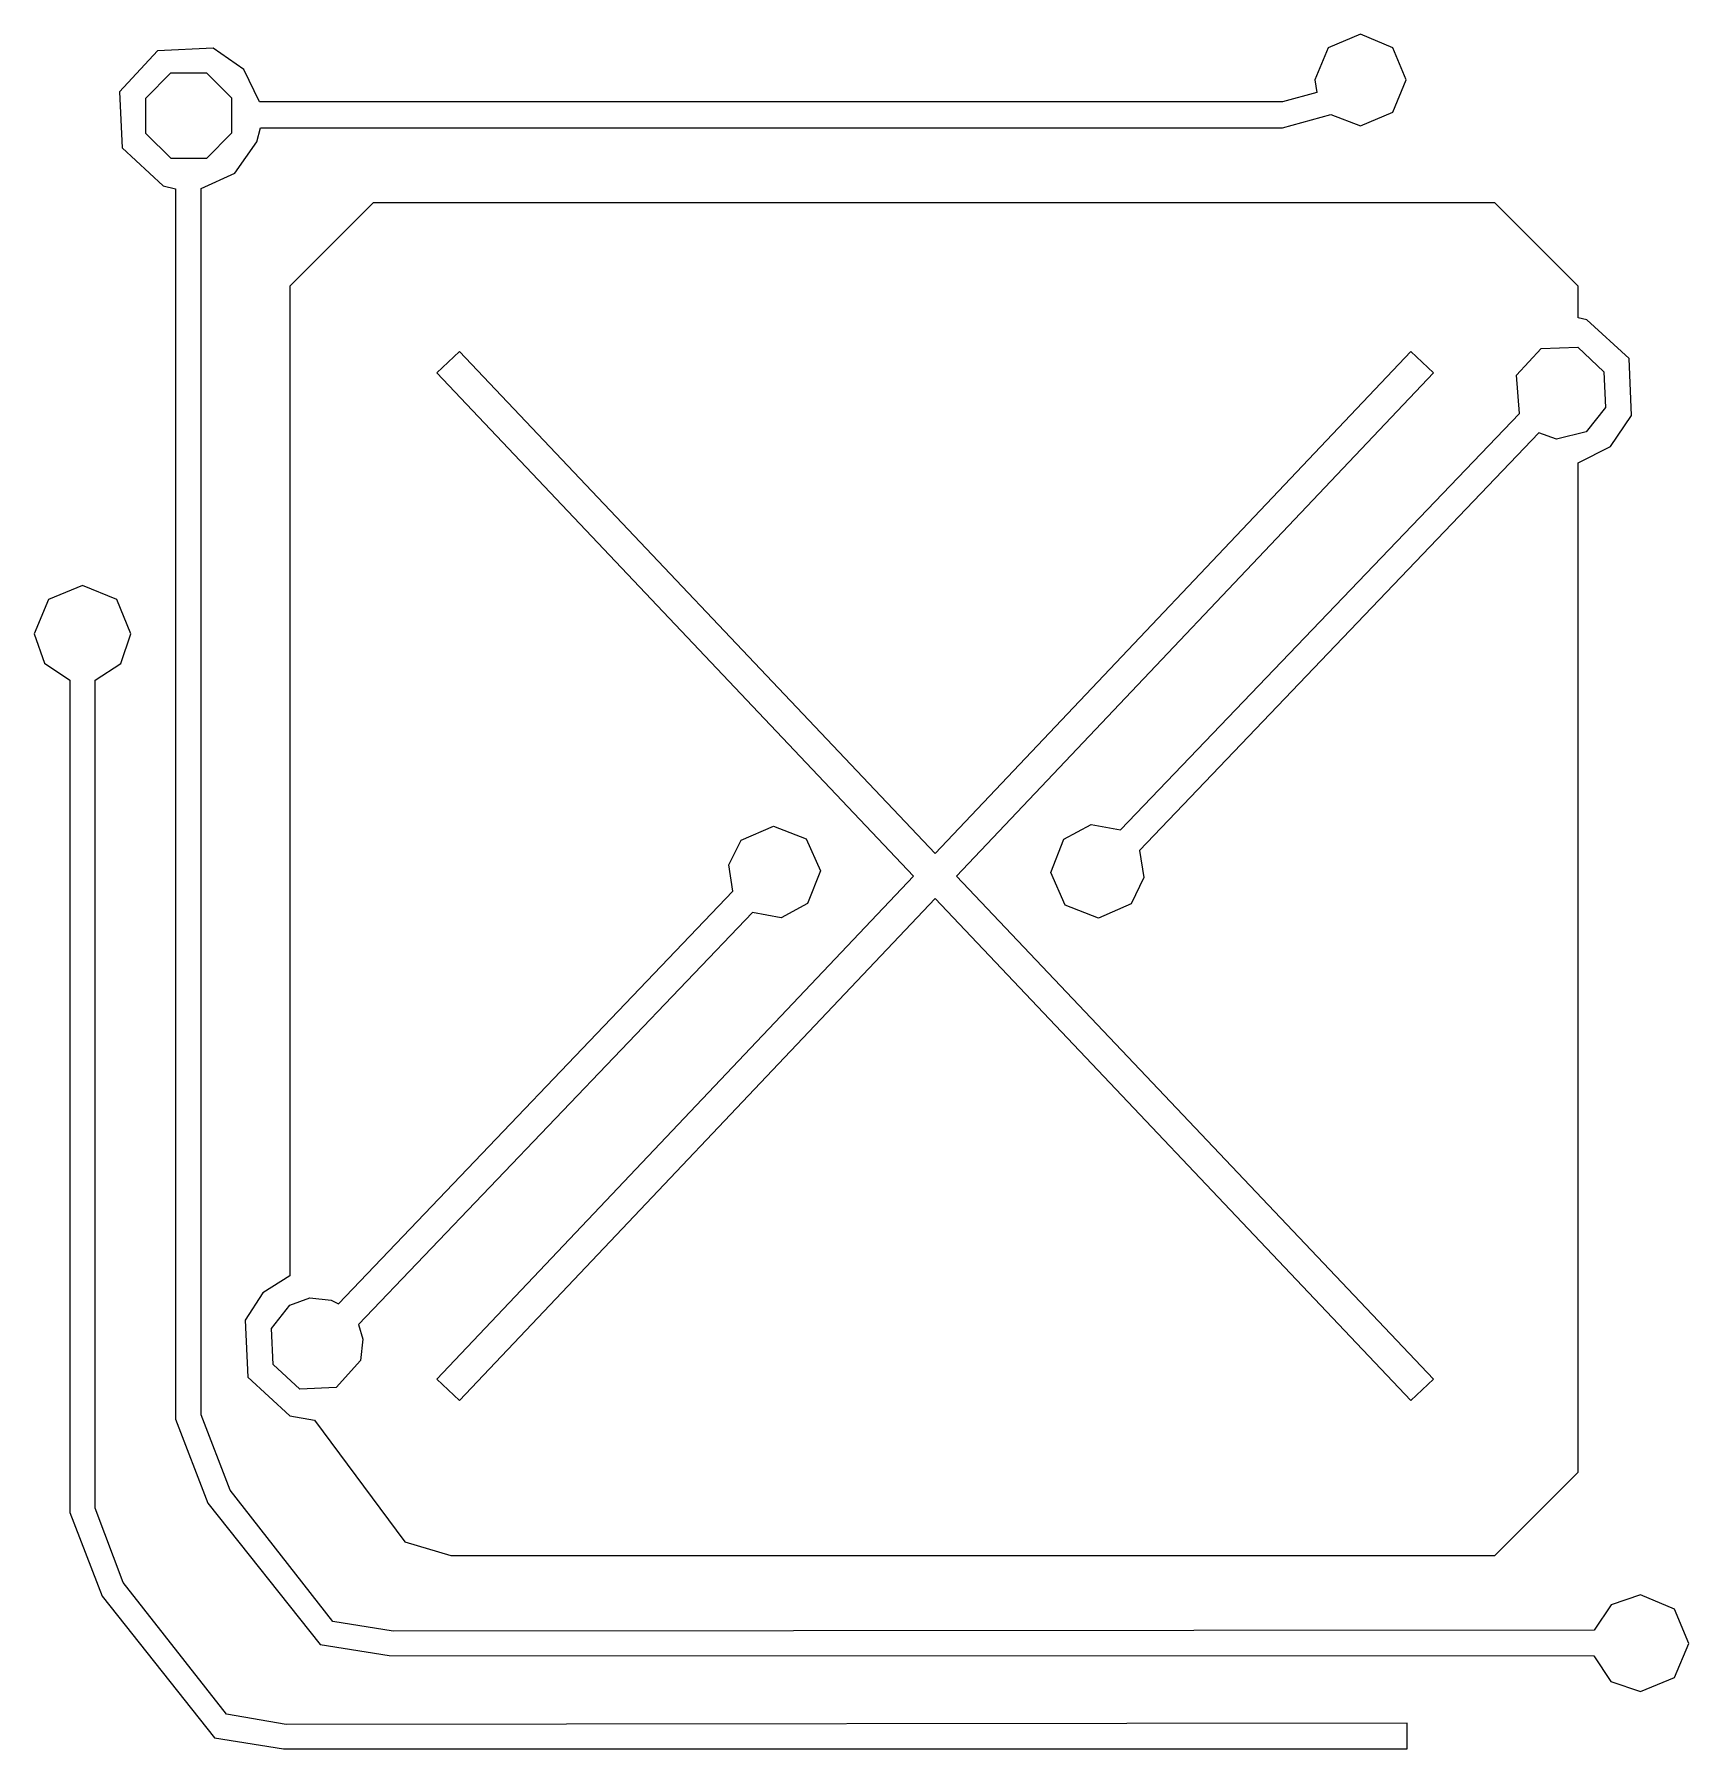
# Model space of a CAD drawing. Extents: x -1 to 48, y 0 to 298.
# Drawn here: x 0.28 to 47.99, y 0.28 to 49.72 of the extents above.
import ezdxf

# ---------------------------------------------------------------- set-up
doc = ezdxf.new("R2010")
doc.units = 0

msp = doc.modelspace()

# ---------------------------------------------------------------- linework, layer by layer
at = {"layer": 'Layer'}
for p, q in [((38.528, 49.7239), (37.5949, 49.3379)), ((39.4604, 49.3379), (38.528, 49.7239)), ((3.82621, 49.2498), (2.73714, 48.0602)), ((5.43887, 49.3196), (3.82621, 49.2498)), ((6.31785, 48.7079), (5.43887, 49.3196)), ((37.5949, 49.3379), (37.2086, 48.4065)), ((39.8462, 48.4065), (39.4604, 49.3379)), ((3.49583, 47.8851), (4.21804, 48.609)), ((4.21804, 48.609), (5.23946, 48.61)), ((5.23946, 48.61), (5.96296, 47.8874)), ((6.77475, 47.7752), (6.31785, 48.7079)), ((2.73714, 48.0602), (2.80741, 46.4473)), ((37.2668, 48.0406), (36.2757, 47.7752)), ((37.2086, 48.4065), (37.2668, 48.0406)), ((39.4604, 47.4744), (39.8462, 48.4065)), ((3.49683, 46.864), (3.49583, 47.8851)), ((5.96296, 47.8874), (5.96423, 46.8677)), ((36.2757, 47.7752), (6.77475, 47.7752)), ((38.528, 47.0881), (39.4604, 47.4744)), ((6.69887, 46.6214), (6.8023, 47.0297)), ((6.8023, 47.0297), (36.2757, 47.0297)), ((36.2757, 47.0297), (37.6729, 47.4099)), ((37.6729, 47.4099), (38.528, 47.0881)), ((4.21978, 46.1425), (3.49683, 46.864)), ((5.96423, 46.8677), (5.24147, 46.1425)), ((6.06017, 45.7223), (6.69887, 46.6214)), ((2.80741, 46.4473), (3.99766, 45.3572)), ((5.24147, 46.1425), (4.21978, 46.1425)), ((5.08566, 45.2752), (6.06017, 45.7223)), ((3.99766, 45.3572), (4.349, 45.2683)), ((4.349, 45.2683), (4.349, 9.78192)), ((5.08566, 9.91157), (5.08566, 45.2752)), ((10.0522, 44.8667), (7.64539, 42.4582)), ((42.3973, 44.8667), (10.0522, 44.8667)), ((44.8055, 42.4582), (42.3973, 44.8667)), ((7.64539, 42.4582), (7.64539, 13.9147)), ((44.8055, 41.5509), (44.8055, 42.4582)), ((45.0561, 41.4877), (44.8055, 41.5509)), ((46.2721, 40.373), (45.0561, 41.4877)), ((11.8853, 39.9587), (12.5371, 40.5762)), ((12.5371, 40.5762), (26.2571, 26.0988)), ((26.2571, 26.0988), (39.9769, 40.5762)), ((39.9769, 40.5762), (40.6288, 39.9587)), ((43.0241, 39.892), (43.7324, 40.663)), ((43.7324, 40.663), (44.7899, 40.7029)), ((44.7899, 40.7029), (45.5477, 39.9894)), ((46.3444, 38.7255), (46.2721, 40.373)), ((25.6384, 25.4479), (11.8853, 39.9587)), ((40.6288, 39.9587), (26.8758, 25.4479)), ((43.1098, 38.7879), (43.0241, 39.892)), ((45.5477, 39.9894), (45.5895, 38.9617)), ((31.6063, 26.7814), (43.1098, 38.7879)), ((45.5895, 38.9617), (45.0323, 38.254)), ((45.7353, 37.8391), (46.3444, 38.7255)), ((43.6673, 38.228), (32.1495, 26.1834)), ((44.1811, 38.0502), (43.6673, 38.228)), ((45.0323, 38.254), (44.1811, 38.0502)), ((44.8055, 37.3668), (45.7353, 37.8391)), ((44.8055, 8.25793), (44.8055, 37.3668)), ((1.67101, 33.8272), (0.684651, 33.4182)), ((2.6567, 33.4182), (1.67101, 33.8272)), ((0.684651, 33.4182), (0.276521, 32.4313)), ((3.0644, 32.4313), (2.6567, 33.4182)), ((0.276521, 32.4313), (0.567388, 31.5836)), ((2.77222, 31.5809), (3.0644, 32.4313)), ((0.567388, 31.5836), (1.29997, 31.0941)), ((2.0361, 31.0914), (2.77222, 31.5809)), ((1.29997, 31.0941), (1.29997, 7.09112)), ((2.0361, 7.21812), (2.0361, 31.0914)), ((20.6659, 26.4824), (21.5936, 26.8899)), ((21.5936, 26.8899), (22.5389, 26.5221)), ((29.9704, 26.5089), (30.7559, 26.9348)), ((30.7559, 26.9348), (31.6063, 26.7814)), ((20.3049, 25.7707), (20.6659, 26.4824)), ((22.5389, 26.5221), (22.9475, 25.5961)), ((29.5963, 25.5484), (29.9704, 26.5089)), ((20.4239, 25.006), (20.3049, 25.7707)), ((32.1495, 26.1834), (32.2746, 25.4082)), ((11.885, 10.9355), (25.6384, 25.4479)), ((22.9475, 25.5961), (22.5799, 24.6515)), ((26.8758, 25.4479), (40.6296, 10.9355)), ((30.0116, 24.6039), (29.5963, 25.5484)), ((32.2746, 25.4082), (31.9166, 24.6436)), ((9.04742, 13.1104), (20.4239, 25.006)), ((26.2571, 24.7944), (12.5366, 10.3164)), ((39.9777, 10.3164), (26.2571, 24.7944)), ((20.9883, 24.3975), (9.625, 12.5151)), ((21.8163, 24.2414), (20.9883, 24.3975)), ((22.5799, 24.6515), (21.8163, 24.2414)), ((30.9734, 24.2282), (30.0116, 24.6039)), ((31.9166, 24.6436), (30.9734, 24.2282)), ((7.64539, 13.9147), (6.87241, 13.4305)), ((6.87241, 13.4305), (6.36132, 12.6368)), ((7.11583, 12.4013), (7.64698, 13.068)), ((7.64698, 13.068), (8.21906, 13.2797)), ((8.21906, 13.2797), (8.83974, 13.2189)), ((8.83974, 13.2189), (9.04742, 13.1104)), ((6.36132, 12.6368), (6.43336, 10.9911)), ((7.16168, 11.3588), (7.11583, 12.4013)), ((9.625, 12.5151), (9.75224, 12.0864)), ((9.75224, 12.0864), (9.68175, 11.4726)), ((9.68175, 11.4726), (8.97852, 10.6974)), ((6.43336, 10.9911), (7.64912, 9.87453)), ((7.9313, 10.6524), (7.16168, 11.3588)), ((12.5366, 10.3164), (11.885, 10.9355)), ((40.6296, 10.9355), (39.9777, 10.3164)), ((8.97852, 10.6974), (7.9313, 10.6524)), ((5.92499, 7.73141), (5.08566, 9.91157)), ((4.349, 9.78192), (5.28415, 7.36364)), ((7.64912, 9.87453), (8.36151, 9.75547)), ((8.36151, 9.75547), (10.9679, 6.2471)), ((42.3973, 5.85022), (44.8055, 8.25793)), ((8.88565, 3.95052), (5.92499, 7.73141)), ((1.29997, 7.09112), (2.23512, 4.67547)), ((2.84279, 5.0697), (2.0361, 7.21812)), ((5.28415, 7.36364), (8.51947, 3.28377)), ((10.9679, 6.2471), (12.2914, 5.85022)), ((12.2914, 5.85022), (42.3973, 5.85022)), ((5.82286, 1.27558), (2.84279, 5.0697)), ((2.23512, 4.67547), (5.47047, 0.592957)), ((46.5992, 4.71251), (45.7551, 4.42412)), ((47.5853, 4.30241), (46.5992, 4.71251)), ((45.7551, 4.42412), (45.2641, 3.70181)), ((47.9924, 3.31552), (47.5853, 4.30241)), ((10.6264, 3.67006), (8.88565, 3.95052)), ((45.2641, 3.70181), (10.6264, 3.67006)), ((8.51947, 3.28377), (10.5108, 2.96627)), ((47.5853, 2.33127), (47.9924, 3.31552)), ((10.5108, 2.96627), (45.2567, 2.95833)), ((45.2567, 2.95833), (45.7456, 2.2175)), ((45.7456, 2.2175), (46.5992, 1.92381)), ((46.5992, 1.92381), (47.5853, 2.33127)), ((7.54562, 0.976602), (5.82286, 1.27558)), ((39.8687, 1.01629), (7.54562, 0.976602)), ((39.8753, 0.278103), (39.8687, 1.01629)), ((5.47047, 0.592957), (7.46177, 0.278103)), ((7.46177, 0.278103), (39.8753, 0.278103))]:
    msp.add_line(p, q, dxfattribs=at)

doc.saveas('drawing.dxf')
